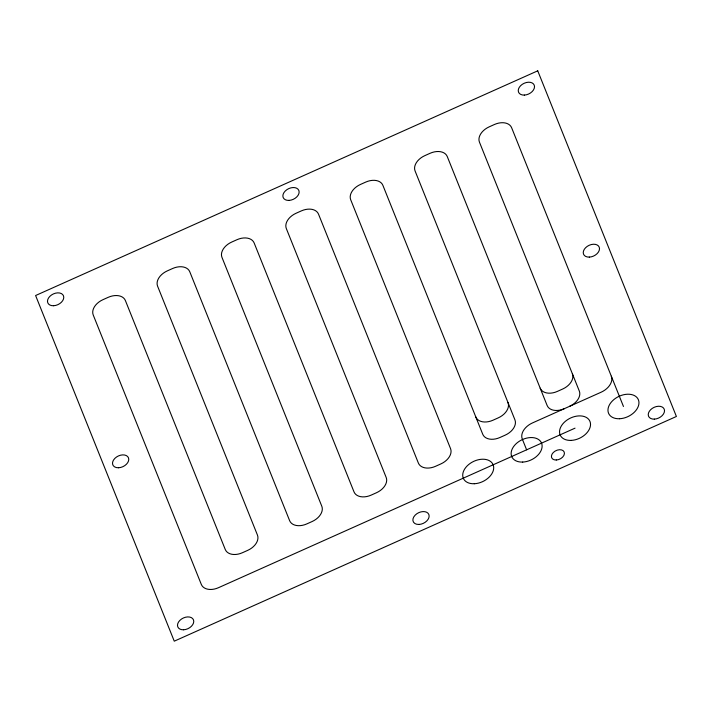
<?xml version="1.0" encoding="UTF-8"?>
<svg xmlns="http://www.w3.org/2000/svg" width="712" height="712" viewBox="0 0 712 712"><rect width="100%" height="100%" fill="white"/><g stroke="black" fill="none" stroke-linecap="round" stroke-linejoin="round"><path stroke-width="1.07" d="M575.038 428.152L218.495 587.694A14.747 9.959 -26 0 1 201.327 584.454L93.21 314.953A14.747 9.959 -26 0 1 102.946 299.681L108.233 297.313A14.747 9.959 -26 0 1 125.392 300.553L225.259 549.486A14.747 9.959 -26 0 0 242.427 552.726L247.714 550.358A14.747 9.959 -26 0 0 257.45 535.077L157.583 286.153A14.747 9.959 -26 0 1 167.32 270.872L172.607 268.504A14.747 9.959 -26 0 1 189.766 271.744L289.633 520.677A14.747 9.959 -26 0 0 306.792 523.916L312.078 521.549A14.747 9.959 -26 0 0 321.815 506.277L221.957 257.344A14.747 9.959 -26 0 1 231.685 242.071L236.98 239.704A14.747 9.959 -26 0 1 254.14 242.943L354.006 491.876A14.747 9.959 -26 0 0 371.166 495.116L376.452 492.748A14.747 9.959 -26 0 0 386.189 477.467L286.322 228.543A14.747 9.959 -26 0 1 296.058 213.262L301.345 210.894A14.747 9.959 -26 0 1 318.513 214.134L418.38 463.067A14.747 9.959 -26 0 0 435.539 466.307L440.826 463.939A14.747 9.959 -26 0 0 450.562 448.667L350.696 199.734A14.747 9.959 -26 0 1 360.432 184.461L365.719 182.094A14.747 9.959 -26 0 1 382.887 185.334L482.745 434.267A14.747 9.959 -26 0 0 499.913 437.506L505.2 435.139A14.747 9.959 -26 0 0 514.936 419.858L415.069 170.933A14.747 9.959 -26 0 1 424.806 155.652L430.093 153.285A14.747 9.959 -26 0 1 447.252 156.524L547.119 405.457A14.747 9.959 -26 0 0 564.287 408.697M623.463 406.481L511.625 127.724A14.747 9.959 -26 0 0 494.466 124.484L489.18 126.852A14.747 9.959 -26 0 0 479.443 142.124L579.31 391.057A14.747 9.959 -26 0 1 569.573 406.329M526.622 449.815L522.27 438.966A15.486 10.457 -26 0 1 532.496 422.919L601.079 392.232A15.486 10.457 -26 0 0 611.305 376.185M572.377 373.773A14.747 9.959 -26 0 1 562.64 389.046L557.354 391.413A14.747 9.959 -26 0 1 540.186 388.173M508.003 402.574A14.747 9.959 -26 0 1 498.267 417.855L492.98 420.222A14.747 9.959 -26 0 1 475.812 416.983M537.738 70.826L35.6 295.524L174.262 641.174L676.4 416.476L537.738 70.826M589.331 257.103A8.597 5.812 -26 0 0 599.219 247.162A8.597 5.812 -26 0 0 585.576 247.749A8.597 5.812 -26 0 0 589.331 257.103M118.575 467.757A8.597 5.812 -26 0 0 128.471 457.816A8.597 5.812 -26 0 0 114.828 458.403A8.597 5.812 -26 0 0 118.575 467.757M53.578 305.733A8.597 5.812 -26 0 0 63.475 295.792A8.597 5.812 -26 0 0 49.822 296.379A8.597 5.812 -26 0 0 53.578 305.733M524.335 95.088A8.597 5.812 -26 0 0 534.222 85.137A8.597 5.812 -26 0 0 520.579 85.734A8.597 5.812 -26 0 0 524.335 95.088M288.956 200.41A8.597 5.812 -26 0 0 298.844 190.469A8.597 5.812 -26 0 0 285.2 191.056A8.597 5.812 -26 0 0 288.956 200.41M183.58 629.782A8.597 5.812 -26 0 0 193.468 619.841A8.597 5.812 -26 0 0 179.825 620.428A8.597 5.812 -26 0 0 183.58 629.782M654.328 419.128A8.597 5.812 -26 0 0 664.225 409.186A8.597 5.812 -26 0 0 650.572 409.774A8.597 5.812 -26 0 0 654.328 419.128M418.95 524.45A8.597 5.812 -26 0 0 428.847 514.509A8.597 5.812 -26 0 0 415.203 515.096A8.597 5.812 -26 0 0 418.95 524.45M619.565 418.736A16.385 11.072 -26 0 0 638.406 399.797A16.385 11.072 -26 0 0 612.409 400.918A16.385 11.072 -26 0 0 619.565 418.736M571.14 440.399A16.385 11.072 -26 0 0 589.981 421.459A16.385 11.072 -26 0 0 563.993 422.581A16.385 11.072 -26 0 0 571.14 440.399M474.308 483.733A16.385 11.072 -26 0 0 493.149 464.794A16.385 11.072 -26 0 0 467.161 465.915A16.385 11.072 -26 0 0 474.308 483.733M522.724 462.07A16.385 11.072 -26 0 0 541.565 443.131A16.385 11.072 -26 0 0 515.577 444.252A16.385 11.072 -26 0 0 522.724 462.07M556.286 460.005A6.88 4.646 -26 0 0 564.198 452.049A6.88 4.646 -26 0 0 553.286 452.52A6.88 4.646 -26 0 0 556.286 460.005"/></g></svg>
